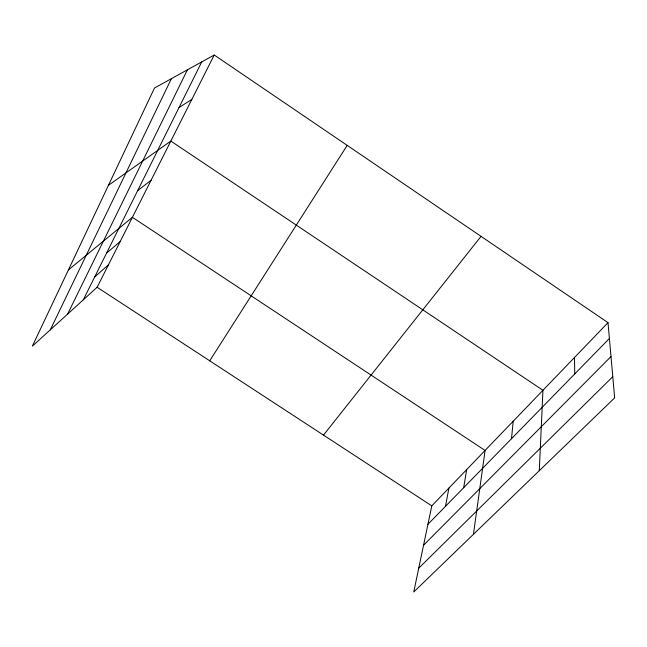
<?xml version="1.0" encoding="UTF-8"?>
<svg xmlns="http://www.w3.org/2000/svg" width="647" height="647" viewBox="0 0 647 647"><rect width="100%" height="100%" fill="white"/><g stroke="black" fill="none" stroke-linecap="round" stroke-linejoin="round"><path stroke-width="0.97" d="M539.274 470.701L542.954 390.295L170.84 141.07L108.453 185.309M511.51 438.706L513.192 421.237M473.426 534.333L485.088 450.458L132.4 217.311L68.445 269.872M463.681 487.701L466.665 469.609M445.468 506.35L448.913 488.064M608.01 322.651L431.8 505.857L413.748 591.989L614.65 397.873L608.01 322.651L214.23 55.011L154.487 88.016L32.35 346.153L97.131 287.268L214.23 55.011M50.304 329.833L171.382 78.683M67.587 314.118L187.395 69.836M83.293 299.844L201.743 61.91M209.717 360.808L347.188 145.381M323.484 435.116L481.044 236.357M427.934 524.305L609.409 338.446M423.55 545.219L611.003 356.554M418.738 568.179L612.782 376.7M94.68 276.973L108.445 264.825M106.512 253.195L120.188 241.525M137.674 190.606L151.058 180.303M179.009 107.572L191.86 99.379M97.131 287.268L431.8 505.857M574.504 357.492L574.746 373.95"/></g></svg>
